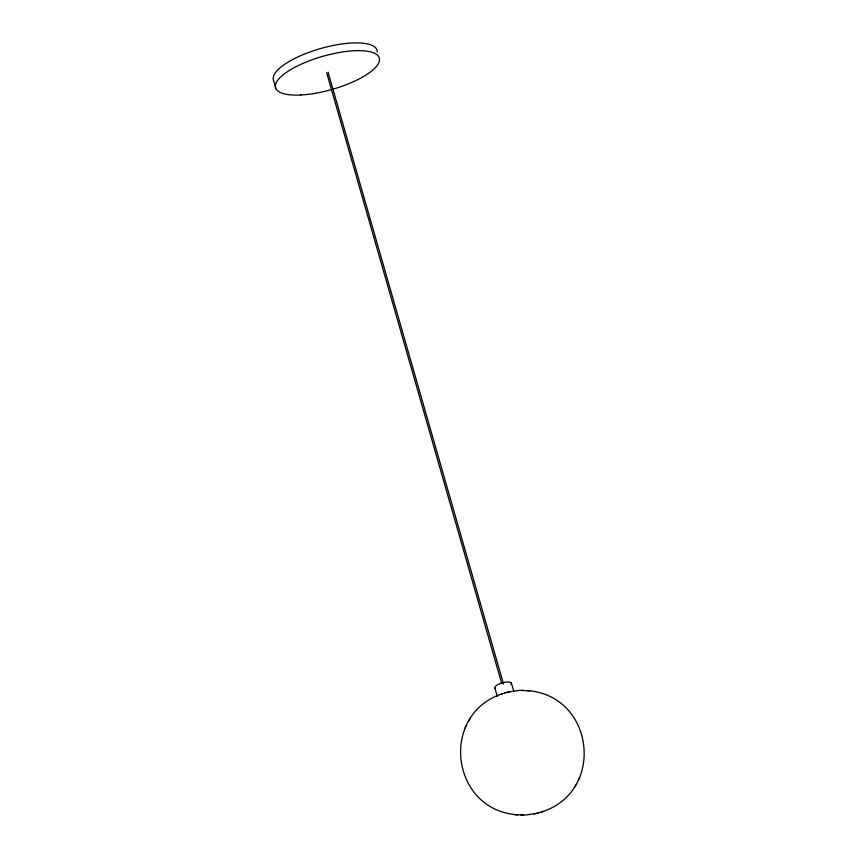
<?xml version="1.0" encoding="UTF-8"?>
<svg xmlns="http://www.w3.org/2000/svg" width="858" height="858" viewBox="0 0 858 858"><rect width="100%" height="100%" fill="white"/><g stroke="black" fill="none" stroke-linecap="round" stroke-linejoin="round"><path stroke-width="1.29" d="M502.809 693.586C438.921 714.06 450.504 810.542 517.857 814.832M541.977 811.84C605.855 791.376 594.272 694.894 526.93 690.604M465.154 727.82L466.462 725.396M468.693 721.17L469.862 719.015M574.924 786.421L576.083 784.255M578.324 780.029L579.622 777.605M504.622 693.028L507.636 692.202M537.14 813.223L540.154 812.408M501.662 693.972L504.815 692.953M539.972 812.483L543.125 811.454M508.88 691.923L519.122 690.379L529.858 690.754M514.929 814.671L525.654 815.046L535.896 813.502M506.853 692.395L510.639 691.516M534.137 813.91L537.934 813.041M521.61 690.325L523.852 690.454M520.935 814.982L523.176 815.1M326.63 72.651L501.619 683.118M511.411 683.129L513.867 691.687M328.067 72.169L503.517 684.03M494.83 687.88L497.275 696.439M275.772 88.16L273.552 80.405A53.904 17.192 -16 0 1 322.522 48.016A53.904 17.192 -16 0 1 377.263 52.07M495.463 688.588A8.623 2.756 -16 0 1 503.013 682.678A8.623 2.756 -16 0 1 510.853 684.587M300.826 94.981A53.904 17.192 -16 0 0 379.483 59.824A53.904 17.192 -16 0 0 302.037 63.814A53.904 17.192 -16 0 0 300.826 94.981"/></g></svg>
